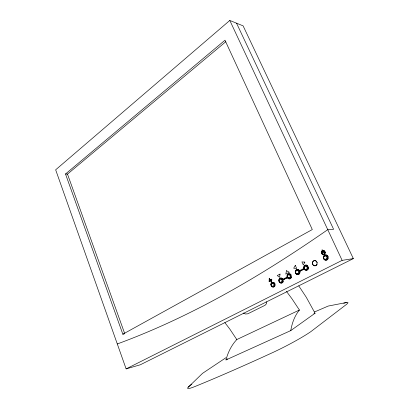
<?xml version="1.0" encoding="UTF-8"?>
<svg xmlns="http://www.w3.org/2000/svg" width="409" height="409" viewBox="0 0 409 409"><rect width="100%" height="100%" fill="white"/><g stroke="black" fill="none" stroke-linecap="round" stroke-linejoin="round"><path stroke-width="0.61" d="M269.649 278.248L269.572 281.54L269.137 281.622L269.219 278.325L269.976 279.868A0.833 0.711 77.8 0 0 270.773 281.024A0.833 0.711 77.8 0 0 271.193 279.71A0.833 0.711 77.8 0 0 269.976 279.868M323.478 250.518L323.463 250.85A1.692 1.534 78.5 0 1 324.894 252.961A1.692 1.534 78.5 0 1 322.793 254.061A1.692 1.534 78.5 0 1 322.093 251.561L321.638 251.397L321.893 251.586A1.692 1.534 78.5 0 0 322.594 254.086A1.692 1.534 78.5 0 0 324.695 252.987A1.692 1.534 78.5 0 0 323.263 250.87L323.478 250.518A2.03 1.835 78.5 0 1 325.145 253.222M271.791 280.247A0.833 0.711 77.8 0 1 271.382 280.896L271.734 282.527L271.305 282.604L271.811 279.158L271.055 279.551L271.484 279.475A0.833 0.711 77.8 0 1 271.781 280.032M299.424 310.042L236.791 339.557C231.433 345.222 227.951 352.44 225.978 359.93L290.768 330.595C292.011 323.217 294.592 315.86 299.424 310.042L291.954 298.764L286.494 291.433M188.304 387.113L202.537 373.351L225.901 357.747M229.802 20.45L55.66 169.817L126.125 368.887L140.297 364.782L353.34 258.611L243.11 25.859L229.802 20.45L342.129 260.364L353.34 258.611M65.506 173.999L224.986 40.215L312.302 229.546L122.838 334.204L65.506 173.999L67.49 174.106L225.829 41.692M290.768 330.595L315.058 313.238L306.264 297.236L298.79 285.922M225.978 359.93L227.542 358.877M271.351 280.518C270.395 281.06 270.584 278.994 271.397 279.833M321.873 250.139C322.22 248.498 324.25 256.658 322.072 250.114M322.972 252.522L323.33 252.338L322.226 249.95M269.137 281.622L270.405 280.963M282.752 279.281L287.292 277.016L286.985 276.735A2.556 2.219 76.9 0 1 289.47 273.861A2.556 2.219 76.9 0 1 291.147 277.67A2.556 2.219 76.9 0 1 287.512 277.936L287.348 277.65L283.018 279.879L283.115 280.196A2.536 2.173 76.9 0 1 280.676 283.033A2.536 2.173 76.9 0 1 279.025 279.255A2.536 2.173 76.9 0 1 282.588 278.999L282.967 279.24M299.373 270.727L304.071 268.381L303.759 268.089A2.602 2.301 76.9 0 1 306.341 265.139A2.602 2.301 76.9 0 1 308.079 269.004A2.602 2.301 76.9 0 1 304.311 269.311L304.138 269.025L299.644 271.336L299.741 271.653A2.577 2.26 76.9 0 1 297.215 274.572A2.577 2.26 76.9 0 1 295.502 270.738A2.577 2.26 76.9 0 1 299.199 270.441L299.577 270.692M283.018 279.879L287.348 277.65M126.125 368.887L342.129 260.364M313.902 313.769L315.058 313.238M314.398 312.011L328.202 306.06L346.285 302.542M117.301 343.959C192.547 316.321 262.103 275.247 327.752 229.664L333.611 229.285L236.55 23.195M122.838 334.204L124.29 333.877M271.382 280.896L270.952 280.973L271.305 282.604M299.644 271.336L304.138 269.025M243.462 313.043L245.461 313.994L247.808 313.795L265.047 305.283L266.535 303.683L266.177 301.791M224.873 322.609L229.807 329.071L236.791 339.557M282.803 278.958L283.227 279.838M322.645 250.405L323.309 251.837M67.49 174.106L124.776 333.764M287.195 276.699L287.721 277.895A2.556 2.214 76.9 0 0 290.881 278.299M189.929 385.672A31.723 2.889 -28 0 0 194.229 386.817A295.891 20.455 -26.8 0 0 263.585 356.74L271.709 353.023A36.309 3.594 -27.4 0 0 310.809 331.668L346.791 304.153A29.08 2.556 -27.1 0 0 343.739 303.274M190.364 385.334A31.723 2.889 -28 0 1 191.867 384.225M323.274 250.538A2.03 1.835 78.5 0 1 324.991 253.074A2.03 1.835 78.5 0 1 322.481 254.388A2.03 1.835 78.5 0 1 321.638 251.397M328.182 258.457A2.653 2.408 76.9 0 1 324.398 259.557A2.653 2.408 76.9 0 1 324.593 255.247A2.653 2.408 76.9 0 1 328.243 257.092M324.659 256.341A1.769 1.605 76.9 0 1 326.822 256.146A1.769 1.605 76.9 0 1 327.277 258.493A1.769 1.605 76.9 0 1 325.191 259.091M317.149 264.107A2.623 2.347 76.9 0 1 313.8 265.436A2.623 2.347 76.9 0 1 313.033 261.494A2.623 2.347 76.9 0 1 316.648 261.525M317.001 262.108A2.623 2.347 76.9 0 1 317.21 262.757M308.181 269.163A2.602 2.301 76.9 0 1 304.516 269.275L303.969 268.059A2.602 2.301 76.9 0 1 304.909 265.446A2.602 2.301 76.9 0 1 307.481 265.548M308.498 267.23A2.602 2.301 76.9 0 1 308.442 268.565M305.518 266.075A1.733 1.534 76.9 0 1 307.742 267.368A1.733 1.534 76.9 0 1 306.152 269.362M304.756 267.036A1.733 1.534 76.9 0 1 304.93 266.637M297.026 270.461A1.718 1.503 76.9 0 1 298.928 271.065A1.718 1.503 76.9 0 1 298.836 273.248A1.718 1.503 76.9 0 1 296.903 273.401M296.443 271.019A1.718 1.503 76.9 0 1 296.699 270.692M287.246 275.395A2.556 2.214 76.9 0 1 288.897 273.805M289.475 273.79A2.556 2.214 76.9 0 1 291.029 274.72M291.505 277.236A2.556 2.214 76.9 0 1 291.259 277.818M288.371 274.996A1.702 1.478 76.9 0 1 290.283 275.042A1.702 1.478 76.9 0 1 290.692 277.195A1.702 1.478 76.9 0 1 288.918 277.89M288.57 277.675A1.702 1.478 76.9 0 1 288.273 277.368M283.273 281.453A2.531 2.173 76.9 0 1 281.08 283.028A2.531 2.173 76.9 0 1 279.04 280.896M278.989 280.242A2.531 2.173 76.9 0 1 282.363 278.503M280.191 279.214A1.687 1.452 76.9 0 1 282.072 279.27A1.687 1.452 76.9 0 1 282.476 281.407A1.687 1.452 76.9 0 1 280.732 282.087M274.5 286.515A2.367 2.009 76.9 0 1 271.632 286.116M271.152 285.001A2.367 2.009 76.9 0 1 273.222 282.333M273.744 282.481A2.367 2.009 76.9 0 1 275.119 284.327M275.068 285.538A2.367 2.009 76.9 0 1 274.843 286.075M272.471 283.14A1.672 1.421 76.9 0 1 274.275 283.754A1.672 1.421 76.9 0 1 274.188 285.876A1.672 1.421 76.9 0 1 272.358 285.993M271.924 283.672A1.672 1.421 76.9 0 1 272.164 283.36M270.671 280.773A0.833 0.711 77.8 0 1 270.431 280.431M324.94 253.687A2.03 1.835 78.5 0 1 322.394 254.183A2.03 1.835 78.5 0 1 321.837 251.371M280.027 274.086L279.608 277.343L277.225 275.548L280.027 274.086M270.247 280.007C270.584 281.913 271.637 278.958 270.247 280.007M286.51 270.702L285.789 274.137L289.373 272.282L286.51 270.702M304.843 262.118L303.335 265.037L301.929 261.908L304.843 262.118M295.313 265.369L293.682 268.192L296.699 268.478L295.313 265.369M299.746 270.978L299.408 270.405A2.577 2.26 76.9 0 0 295.712 270.702A2.577 2.26 76.9 0 0 297.425 274.536A2.577 2.26 76.9 0 0 299.95 271.622L299.746 270.978M323.381 256.647A2.653 2.408 76.9 0 0 326.188 260.175A2.653 2.408 76.9 0 0 327.476 255.886A2.653 2.408 76.9 0 0 323.381 256.647M312.45 262.297A2.623 2.347 76.9 0 0 315.196 265.799A2.623 2.347 76.9 0 0 316.454 261.566A2.623 2.347 76.9 0 0 312.45 262.297M270.983 283.831A2.367 2.014 76.9 0 0 273.35 287.031A2.367 2.014 76.9 0 0 274.424 283.253A2.367 2.014 76.9 0 0 270.983 283.831M271.116 284.168A1.677 1.421 77 0 0 272.793 286.433A1.677 1.421 77 0 0 273.549 283.759A1.677 1.421 77 0 0 271.116 284.168M279.148 280.027A1.692 1.452 76.9 0 0 280.85 282.307A1.692 1.452 76.9 0 0 281.622 279.603A1.692 1.452 76.9 0 0 279.148 280.027M287.322 275.804A1.708 1.478 76.9 0 0 289.061 278.1A1.708 1.478 76.9 0 0 289.848 275.364A1.708 1.478 76.9 0 0 287.322 275.804M295.651 271.51A1.723 1.508 76.9 0 0 297.42 273.815A1.723 1.508 76.9 0 0 298.222 271.055A1.723 1.508 76.9 0 0 295.651 271.51M304.143 267.128A1.738 1.539 76.9 0 0 305.942 269.449A1.738 1.539 76.9 0 0 306.76 266.658A1.738 1.539 76.9 0 0 304.143 267.128M323.831 256.796A1.774 1.605 77 0 0 325.416 259.383A1.774 1.605 77 0 0 326.622 256.688A1.774 1.605 77 0 0 323.831 256.796"/></g></svg>
